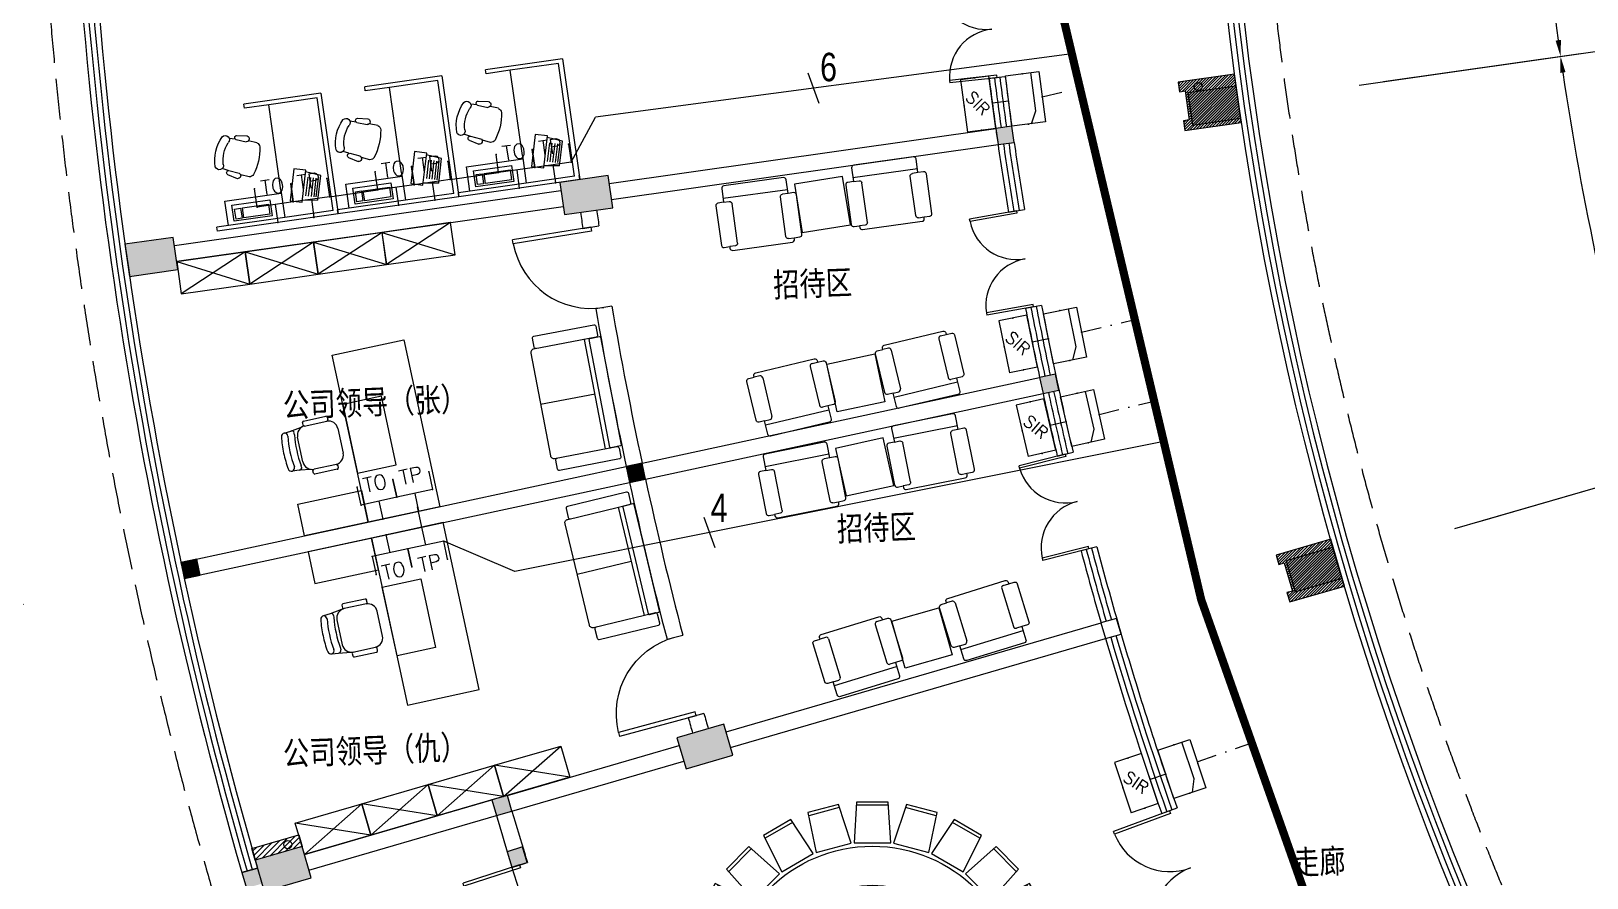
# Model space of a CAD drawing. Extents: x 13680 to 1640314, y -473492 to 65390.
# Drawn here: x 1466185 to 1485313, y -402797 to -392385 of the extents above; entities that cross this region are included whole.
import ezdxf
from ezdxf.enums import TextEntityAlignment as Align

# ---------------------------------------------------------------- set-up
doc = ezdxf.new("R2010")
doc.units = 0
doc.header["$LTSCALE"] = 1000
doc.header["$MEASUREMENT"] = 0
doc.linetypes.add('DASH', pattern=[0.35, 0.25, -0.1])
doc.linetypes.add('DASHDOT', pattern=[1, 0.5, -0.25, 0, -0.25])
for name, color, linetype in [('0-桥架', 120, 'Continuous'), ('AXIS', 1, 'Continuous'), ('COLUMN', 255, 'Continuous'), ('DIM-照明', 3, 'Continuous'), ('EQUIP-通讯', 6, 'Continuous'), ('fur', 253, 'Continuous'), ('HATCH', 8, 'Continuous'), ('LINE', 123, 'Continuous'), ('PUB_HATCH', 8, 'Continuous'), ('PUB_TEXT', 7, 'Continuous'), ('STAIR', 2, 'Continuous'), ('TEL_TEXT', 7, 'Continuous'), ('VPIPE-雨水', 4, 'DASH'), ('WALL', 255, 'Continuous'), ('WINDOW', 2, 'Continuous'), ('WIRE-照明', 120, 'Continuous'), ('装修家具', 8, 'Continuous')]:
    doc.layers.add(name, color=color, linetype=linetype)
doc.styles.add('_HZTXT', font='txt.shx', dxfattribs={"width": 0.8, "bigfont": 'HZTXT.shx'})
doc.styles.add('_TCH_DIM_T3', font='SIMPLEX', dxfattribs={"width": 0.705882, "bigfont": 'GBCBIG'})
doc.styles.add('_TEL_DIM', font='SIMPLEX', dxfattribs={"width": 0.8, "height": 3.5, "bigfont": 'HZTXT'})
doc.styles.get("Standard").update_dxf_attribs({"font": 'haiwenrs.shx', "bigfont": 'hztxt.shx'})
doc.styles.add('宋体', font='', dxfattribs={"width": 0.8})
doc.styles.get('宋体').set_extended_font_data('SimSun')
doc.dimstyles.new('_TCH_ARROW&&100', dxfattribs={"dimtxt": 297.5, "dimasz": 200, "dimexe": 250, "dimexo": 300, "dimgap": 126.25, "dimtad": 1, "dimdec": 0, "dimzin": 0, "dimdsep": 46, "dimtxsty": '_TCH_DIM_T3', "dimcen": 0.09, "dimclrt": 7, "dimazin": 2, "dimtfac": 1, "dimtdec": 0, "dimtix": 1, "dimtmove": 2, "dimatfit": 3, "dimfxl": 1, "dimtolj": 1, "dimtzin": 0, "dimarcsym": 0})

# ---------------------------------------------------------------- blocks, each defined once
blk = doc.blocks.new('*D366')
at = {"layer": 'AXIS', "color": 0, "lineweight": -2, "transparency": 16777216}
for p, q in [((1515071, -403645), (1518321, -403645)), ((1548139, -442363), (1548647, -439153))]:
    blk.add_line(p, q, dxfattribs=at)
blk.add_arc((1554271, -403645), 36200, 180.3166, 260.6833, dxfattribs=at)
at = {"layer": 'AXIS', "color": 0, "transparency": 16777216}
for points in [[(1518039, -403845), (1518105, -403845), (1518071, -403645)], [(1548416, -439335), (1548406, -439401), (1548608, -439400)]]:
    blk.add_solid(points, dxfattribs=at)
at = {"layer": 'Defpoints', "color": 0, "transparency": 16777216}
for p in [(1514771, -403645), (1554271, -403645), (1522017, -420080), (1548092, -442659)]:
    blk.add_point(p, dxfattribs=at)
at = {"layer": 'AXIS', "color": 7, "transparency": 16777216, "insert": (1526954, -426977), "char_height": 297.5, "attachment_point": 5, "rotation": 310.5, "style": '_TCH_DIM_T3'}
blk.add_mtext('\\A1;81°', dxfattribs=at)
blk = doc.blocks.new('yg')
at = {"layer": 'VPIPE-雨水', "linetype": 'Continuous'}
for centre in [(400327, 293634), (389134, 284313)]:
    blk.add_circle(centre, 50, dxfattribs=at)
blk = doc.blocks.new('*D375')
at = {"layer": 'AXIS', "color": 0, "lineweight": -2, "transparency": 16777216}
for p, q in [((1579731, -411648), (1577306, -411994)), ((1580437, -415600), (1578042, -416116))]:
    blk.add_line(p, q, dxfattribs=at)
blk.add_arc((1635964, -403645), 59000, 188.29413, 191.95608, dxfattribs=at)
at = {"layer": 'AXIS', "color": 0, "transparency": 16777216}
for points in [[(1577549, -412161), (1577615, -412152), (1577553, -411958)], [(1578277, -415861), (1578212, -415875), (1578286, -416063)]]:
    blk.add_solid(points, dxfattribs=at)
at = {"layer": 'Defpoints', "color": 0, "transparency": 16777216}
for p in [(1635964, -403645), (1580028, -411606), (1577765, -413332), (1580730, -415537)]:
    blk.add_point(p, dxfattribs=at)
at = {"layer": 'AXIS', "color": 7, "transparency": 16777216, "insert": (1578154, -413969), "char_height": 297.5, "attachment_point": 5, "rotation": 280.1251, "style": '_TCH_DIM_T3'}
blk.add_mtext('\\A1;4.05°', dxfattribs=at)
blk = doc.blocks.new('*D376')
at = {"layer": 'AXIS', "color": 0, "lineweight": -2, "transparency": 16777216}
for p, q in [((1580437, -415600), (1578042, -416116)), ((1581420, -419492), (1579067, -420176))]:
    blk.add_line(p, q, dxfattribs=at)
blk.add_arc((1635964, -403645), 59000, 192.34452, 196.00578, dxfattribs=at)
at = {"layer": 'AXIS', "color": 0, "transparency": 16777216}
for points in [[(1578296, -416266), (1578361, -416252), (1578286, -416063)], [(1579284, -419904), (1579220, -419923), (1579307, -420106)]]:
    blk.add_solid(points, dxfattribs=at)
at = {"layer": 'Defpoints', "color": 0, "transparency": 16777216}
for p in [(1635964, -403645), (1580730, -415537), (1578595, -417419), (1581708, -419408)]:
    blk.add_point(p, dxfattribs=at)
at = {"layer": 'AXIS', "color": 7, "transparency": 16777216, "insert": (1579028, -418026), "char_height": 297.5, "attachment_point": 5, "rotation": 284.1752, "style": '_TCH_DIM_T3'}
blk.add_mtext('\\A1;4.05°', dxfattribs=at)
blk = doc.blocks.new('*D388')
at = {"layer": 'AXIS', "color": 0, "lineweight": -2, "transparency": 16777216}
for p, q in [((1579164, -403645), (1575914, -403645)), ((1627079, -459746), (1626570, -462956))]:
    blk.add_line(p, q, dxfattribs=at)
blk.add_arc((1635964, -403645), 59800, 180.19165, 260.80826, dxfattribs=at)
at = {"layer": 'AXIS', "color": 0, "transparency": 16777216}
for points in [[(1576131, -403845), (1576198, -403845), (1576164, -403645)], [(1626417, -462645), (1626407, -462710), (1626610, -462709)]]:
    blk.add_solid(points, dxfattribs=at)
at = {"layer": 'Defpoints', "color": 0, "transparency": 16777216}
for p in [(1579464, -403645), (1635964, -403645), (1582682, -430794), (1627126, -459450)]:
    blk.add_point(p, dxfattribs=at)
at = {"layer": 'AXIS', "color": 7, "transparency": 16777216, "insert": (1590701, -442304), "char_height": 297.5, "attachment_point": 5, "rotation": 310.5, "style": '_TCH_DIM_T3'}
blk.add_mtext('\\A1;81°', dxfattribs=at)
blk = doc.blocks.new('*D389')
at = {"layer": 'AXIS', "color": 0, "lineweight": -2, "transparency": 16777216}
for p, q in [((1596764, -403645), (1599214, -403645)), ((1597155, -409169), (1599581, -408823))]:
    blk.add_line(p, q, dxfattribs=at)
blk.add_arc((1635964, -403645), 37000, 180.3097, 187.7902, dxfattribs=at)
at = {"layer": 'AXIS', "color": 0, "transparency": 16777216}
for points in [[(1598932, -403845), (1598998, -403845), (1598964, -403645)], [(1599339, -408656), (1599273, -408665), (1599334, -408859)]]:
    blk.add_solid(points, dxfattribs=at)
at = {"layer": 'Defpoints', "color": 0, "transparency": 16777216}
for p in [(1596464, -403645), (1635964, -403645), (1599005, -405388), (1596858, -409211)]:
    blk.add_point(p, dxfattribs=at)
at = {"layer": 'AXIS', "color": 7, "transparency": 16777216, "insert": (1599331, -406239), "char_height": 297.5, "attachment_point": 5, "rotation": 274.05, "style": '_TCH_DIM_T3'}
blk.add_mtext('\\A1;8.1°', dxfattribs=at)
blk = doc.blocks.new('*D390')
at = {"layer": 'AXIS', "color": 0, "lineweight": -2, "transparency": 16777216}
for p, q in [((1597155, -409169), (1599581, -408823)), ((1598321, -414582), (1600674, -413898))]:
    blk.add_line(p, q, dxfattribs=at)
blk.add_arc((1635964, -403645), 37000, 188.4096, 195.8903, dxfattribs=at)
at = {"layer": 'AXIS', "color": 0, "transparency": 16777216}
for points in [[(1599329, -409061), (1599395, -409052), (1599334, -408859)], [(1600410, -413767), (1600346, -413785), (1600434, -413968)]]:
    blk.add_solid(points, dxfattribs=at)
at = {"layer": 'Defpoints', "color": 0, "transparency": 16777216}
for p in [(1635964, -403645), (1596858, -409211), (1599620, -410578), (1598033, -414665)]:
    blk.add_point(p, dxfattribs=at)
at = {"layer": 'AXIS', "color": 7, "transparency": 16777216, "insert": (1600062, -411375), "char_height": 297.5, "attachment_point": 5, "rotation": 282.15, "style": '_TCH_DIM_T3'}
blk.add_mtext('\\A1;8.1°', dxfattribs=at)
blk = doc.blocks.new('*D391')
at = {"layer": 'AXIS', "color": 0, "lineweight": -2, "transparency": 16777216}
for p, q in [((1598321, -414582), (1600674, -413898)), ((1600237, -419777), (1602470, -418768))]:
    blk.add_line(p, q, dxfattribs=at)
blk.add_arc((1635964, -403645), 37000, 196.5097, 203.9903, dxfattribs=at)
at = {"layer": 'AXIS', "color": 0, "transparency": 16777216}
for points in [[(1600458, -414169), (1600522, -414151), (1600434, -413968)], [(1602191, -418675), (1602130, -418702), (1602243, -418871)]]:
    blk.add_solid(points, dxfattribs=at)
at = {"layer": 'Defpoints', "color": 0, "transparency": 16777216}
for p in [(1635964, -403645), (1598033, -414665), (1600959, -415630), (1599964, -419900)]:
    blk.add_point(p, dxfattribs=at)
at = {"layer": 'AXIS', "color": 7, "transparency": 16777216, "insert": (1601509, -416356), "char_height": 297.5, "attachment_point": 5, "rotation": 290.25, "style": '_TCH_DIM_T3'}
blk.add_mtext('\\A1;8.1°', dxfattribs=at)
blk = doc.blocks.new('A$C58E3357E')
at = {"layer": 'WALL'}
h = blk.add_hatch(dxfattribs=at)
h.set_pattern_fill('ANSI31', color=8, scale=15)
h.set_pattern_definition([(45, (0, 0), (-16.83798, 16.83798), [])])
h.paths.add_polyline_path([(-33851, 35032), (-33935, 35626), (-34628, 35527), (-34611, 35409), (-34542, 35419), (-34491, 35062), (-34560, 35052), (-34544, 34933)])
h.paths.add_polyline_path([(-22302, 12080), (-22723, 12508), (-23222, 12016), (-23138, 11931), (-23088, 11980), (-22836, 11724), (-22886, 11674), (-22801, 11589)])
h.paths.add_polyline_path([(-26096, 16456), (-26452, 16939), (-27015, 16523), (-26944, 16426), (-26888, 16468), (-26674, 16179), (-26730, 16137), (-26659, 16040)])
h.paths.add_polyline_path([(-16012, 6927), (-15511, 6598), (-15895, 6013), (-15995, 6079), (-15957, 6137), (-16258, 6335), (-16296, 6276), (-16396, 6342)])
h.paths.add_polyline_path([(-5588, 1946), (-5014, 1770), (-5220, 1101), (-5335, 1136), (-5314, 1203), (-5658, 1309), (-5679, 1242), (-5793, 1277)])
h.paths.add_polyline_path([(-20633, 10502), (-20183, 10105), (-20646, 9580), (-20736, 9659), (-20690, 9712), (-20960, 9950), (-21006, 9897), (-21096, 9976)])
h.paths.add_polyline_path([(-11022, 4089), (-10479, 3834), (-10777, 3200), (-10885, 3252), (-10856, 3315), (-11181, 3468), (-11211, 3405), (-11320, 3456)])
h.paths.add_polyline_path([(-30560, 23957), (-30807, 24504), (-31445, 24216), (-31395, 24107), (-31331, 24136), (-31183, 23807), (-31247, 23779), (-31198, 23669)])
h.paths.add_polyline_path([(-27751, 18834), (-28073, 19341), (-28664, 18966), (-28600, 18865), (-28541, 18902), (-28348, 18598), (-28407, 18561), (-28342, 18459)])
h.paths.add_polyline_path([(-32583, 29330), (-32751, 29906), (-33423, 29711), (-33389, 29595), (-33322, 29615), (-33222, 29269), (-33289, 29250), (-33255, 29135)])
at = {"layer": 'WALL', "color": 2}
for points in [[(-33851, 35032), (-33935, 35626), (-34628, 35527), (-34611, 35409), (-34542, 35419), (-34491, 35062), (-34560, 35052), (-34544, 34933), (-33851, 35032)], [(-32583, 29330), (-32751, 29906), (-33423, 29711), (-33389, 29595), (-33322, 29615), (-33222, 29269), (-33289, 29250), (-33255, 29135), (-32583, 29330)]]:
    blk.add_lwpolyline(points, dxfattribs=at)
blk = doc.blocks.new('A$C44F7551D')
at = {"layer": '装修家具', "color": 8}
for p, q in [((0, 400), (850, 0)), ((850, 400), (0, 0))]:
    blk.add_line(p, q, dxfattribs=at)
blk.add_lwpolyline([(0, 400), (0, 0), (850, 0), (850, 400)], close=True, dxfattribs=at)
blk = doc.blocks.new('A$C3ECB1412')
at = {"layer": '装修家具', "color": 8}
for p, q in [((0, 1500), (0, 0)), ((0, 1500), (0, 0)), ((1500, 1500), (0, 1500)), ((0, 1500), (50, 1500)), ((50, 1444), (50, 844)), ((50, 1444), (1450, 1444)), ((201, 1278), (496, 1355)), ((496, 1355), (567, 1176)), ((1450, 1444), (1450, 844)), ((1500, 1500), (1500, 544)), ((201, 1278), (227, 1087)), ((205, 1083), (588, 1184)), ((244, 1263), (466, 1322)), ((250, 1237), (473, 1295)), ((259, 1205), (482, 1263)), ((268, 1171), (491, 1229)), ((276, 1140), (499, 1199)), ((588, 1184), (626, 1037)), ((243, 937), (205, 1083)), ((626, 1037), (243, 937)), ((50, 844), (50, 0)), ((50, 844), (50, 0)), ((390, 844), (50, 844)), ((350, 144), (350, 844)), ((390, 844), (1450, 844)), ((1450, 844), (1450, 544)), ((90, 695), (90, 223)), ((289, 695), (90, 695)), ((115, 670), (115, 347)), ((239, 670), (115, 670)), ((239, 347), (239, 670)), ((289, 223), (289, 695)), ((1008, 635), (1043, 536)), ((605, 480), (646, 383)), ((1081, 386), (1038, 507)), ((1132, 400), (1108, 527)), ((1450, 544), (1500, 544)), ((90, 223), (289, 223)), ((115, 347), (239, 347)), ((239, 323), (115, 323)), ((115, 323), (115, 248)), ((115, 248), (239, 248)), ((239, 248), (239, 323)), ((671, 223), (604, 333)), ((719, 246), (669, 365)), ((719, 236), (753, 168)), ((1088, 377), (1108, 304)), ((0, 0), (50, 0)), ((50, 144), (350, 144))]:
    blk.add_line(p, q, dxfattribs=at)
for centre, radius, start, end in [((1036, -39), 708, 96.8246, 125.3087), ((950, 594), 70.3, 35.575, 88.634), ((675, 488), 70.3, 133.4994, 186.5584), ((1074, 512), 36.8, 24.5799, 187.0599), ((1104, 401), 27.9, 213.3494, 358.8432), ((639, 344), 36.8, 35.0735, 197.5535), ((691, 242), 27.9, 223.2902, 8.784), ((800, 575), 489, 268.3277, 313.8056), ((797, 582), 394, 270.7801, 311.3533), ((1098, 254), 51.9, 322.3317, 140.7492), ((795, 137), 51.9, 81.3842, 259.8017)]:
    blk.add_arc(centre, radius, start, end, dxfattribs=at)
blk = doc.blocks.new('A$C3673796A')
at = {"layer": '装修家具', "color": 4, "linetype": 'Continuous'}
for p, q in [((1925, 4657, -375), (1548, 4556, -375)), ((2083, 4181, -375), (1925, 4657, -375)), ((2148, 4686, -375), (2118, 4186, -375)), ((2538, 4686, -375), (2148, 4686, -375)), ((2568, 4186, -375), (2538, 4686, -375)), ((2761, 4657, -375), (2603, 4181, -375)), ((3138, 4556, -375), (2761, 4657, -375)), ((1340, 4470, -375), (1003, 4275, -375)), ((1616, 4052, -375), (1340, 4470, -375)), ((1548, 4556, -375), (1649, 4065, -375)), ((3037, 4065, -375), (3138, 4556, -375)), ((3346, 4470, -375), (3070, 4052, -375)), ((3683, 4275, -375), (3346, 4470, -375)), ((1003, 4275, -375), (1227, 3827, -375)), ((3459, 3827, -375), (3683, 4275, -375)), ((824, 4138, -375), (548, 3862, -375)), ((1199, 3805, -375), (824, 4138, -375)), ((1227, 3827, -375), (1616, 4052, -375)), ((1649, 4065, -375), (2083, 4181, -375)), ((2118, 4186, -375), (2568, 4186, -375)), ((2603, 4181, -375), (3037, 4065, -375)), ((3070, 4052, -375), (3459, 3827, -375)), ((3862, 4138, -375), (3487, 3805, -375)), ((4138, 3862, -375), (3862, 4138, -375)), ((548, 3862, -375), (881, 3487, -375)), ((3805, 3487, -375), (4138, 3862, -375)), ((411, 3683, -375), (216, 3346, -375)), ((859, 3459, -375), (411, 3683, -375)), ((881, 3487, -375), (1199, 3805, -375)), ((3487, 3805, -375), (3805, 3487, -375)), ((4275, 3683, -375), (3827, 3459, -375)), ((4470, 3346, -375), (4275, 3683, -375)), ((634, 3070, -375), (859, 3459, -375)), ((3827, 3459, -375), (4052, 3070, -375)), ((216, 3346, -375), (634, 3070, -375)), ((4052, 3070, -375), (4470, 3346, -375)), ((130, 3138, -375), (29, 2761, -375)), ((621, 3037, -375), (130, 3138, -375)), ((4556, 3138, -375), (4065, 3037, -375)), ((4657, 2761, -375), (4556, 3138, -375)), ((505, 2603, -375), (621, 3037, -375)), ((4065, 3037, -375), (4181, 2603, -375)), ((29, 2761, -375), (505, 2603, -375)), ((4181, 2603, -375), (4657, 2761, -375)), ((500, 2568, -375), (0, 2538, -375)), ((0, 2538, -375), (0, 2148, -375)), ((500, 2118, -375), (500, 2568, -375)), ((4686, 2538, -375), (4186, 2568, -375)), ((4186, 2568, -375), (4186, 2118, -375)), ((4686, 2148, -375), (4686, 2538, -375)), ((0, 2148, -375), (500, 2118, -375)), ((4186, 2118, -375), (4686, 2148, -375)), ((505, 2083, -375), (29, 1925, -375)), ((29, 1925, -375), (130, 1548, -375)), ((621, 1649, -375), (505, 2083, -375)), ((4181, 2083, -375), (4065, 1649, -375)), ((4657, 1925, -375), (4181, 2083, -375)), ((4556, 1548, -375), (4657, 1925, -375)), ((130, 1548, -375), (621, 1649, -375)), ((4065, 1649, -375), (4556, 1548, -375))]:
    blk.add_line(p, q, dxfattribs=at)
at = {"layer": '装修家具'}
for p, q in [((1935, 4618, -375), (1559, 4517, -375)), ((2538, 4646, -375), (2148, 4646, -375)), ((3127, 4517, -375), (2751, 4618, -375)), ((1360, 4435, -375), (1023, 4240, -375)), ((3663, 4240, -375), (3326, 4435, -375)), ((852, 4109, -375), (577, 3834, -375)), ((4109, 3834, -375), (3834, 4109, -375)), ((446, 3663, -375), (251, 3326, -375)), ((4435, 3326, -375), (4240, 3663, -375)), ((169, 3127, -375), (68, 2751, -375)), ((4618, 2751, -375), (4517, 3127, -375)), ((40, 2538, -375), (40, 2148, -375)), ((4646, 2148, -375), (4646, 2538, -375)), ((68, 1935, -375), (169, 1559, -375)), ((4517, 1559, -375), (4618, 1935, -375)), ((251, 1360, -375), (446, 1023, -375)), ((4240, 1023, -375), (4435, 1360, -375)), ((577, 852, -375), (852, 577, -375)), ((3834, 577, -375), (4109, 852, -375)), ((1023, 446, -375), (1360, 251, -375)), ((3326, 251, -375), (3663, 446, -375)), ((1559, 169, -375), (1935, 68, -375)), ((2148, 40, -375), (2538, 40, -375)), ((2751, 68, -375), (3127, 169, -375))]:
    blk.add_line(p, q, dxfattribs=at)
at = {"layer": '装修家具', "color": 4, "linetype": 'Continuous', "elevation": -375}
for points in [[(859, 1227), (634, 1616), (216, 1340), (411, 1003)], [(4052, 1616), (3827, 1227), (4275, 1003), (4470, 1340)], [(1199, 881), (881, 1199), (548, 824), (824, 548)], [(3805, 1199), (3487, 881), (3862, 548), (4138, 824)], [(1616, 634), (1227, 859), (1003, 411), (1340, 216)], [(3459, 859), (3070, 634), (3346, 216), (3683, 411)], [(2083, 505), (1649, 621), (1548, 130), (1925, 29)], [(3037, 621), (2603, 505), (2761, 29), (3138, 130)], [(2568, 500), (2118, 500), (2148, 0), (2538, 0)]]:
    blk.add_lwpolyline(points, close=True, dxfattribs=at)
at = {"layer": '装修家具', "color": 4, "linetype": 'Continuous'}
for radius in [1800, 1320]:
    blk.add_circle((2343, 2343, -375), radius, dxfattribs=at)
blk = doc.blocks.new('$DorLib2D$00000002')
for p, q in [((-0.5, 0), (-0.5, 0.4875)), ((-0.475, 0.4875), (-0.5, 0.4875)), ((-0.475, 0), (-0.475, 0.4875)), ((0.475, 0), (0.475, 0.4875)), ((0.475, 0.4875), (0.5, 0.4875)), ((0.5, 0), (0.5, 0.4875)), ((-0.5, 0), (-0.475, 0)), ((0.5, 0), (0.475, 0))]:
    blk.add_line(p, q)
at = {"lineweight": 13}
for centre, start, end in [((-0.4875, 0), 0, 88.53072), ((0.4875, 0), 91.46928, 180)]:
    blk.add_arc(centre, 0.4875, start, end, dxfattribs=at)
blk = doc.blocks.new('$DorLib2D$00000001')
for p, q in [((0.45, 0.975), (0.5, 0.975)), ((0.45, 0), (0.45, 0.975)), ((0.5, 0), (0.5, 0.975)), ((0.5, 0), (0.45, 0))]:
    blk.add_line(p, q)
at = {"lineweight": 13}
blk.add_arc((0.475, 0), 0.975, 91.4693, 180, dxfattribs=at)
blk = doc.blocks.new('_FZHK')
blk.add_lwpolyline([(-0.5, -0.5), (0.5, -0.5), (0.5, 0.5), (-0.5, 0.5)], close=True)
blk = doc.blocks.new('$plan$00002374')
at = {"layer": 'fur'}
for p, q in [((400, -150), (-400, -150)), ((-400, -200), (-330, -200)), ((-300, -720), (-300, -230)), ((300, -720), (300, -230)), ((400, -200), (330, -200)), ((-330, -750), (-400, -750)), ((330, -750), (400, -750))]:
    blk.add_line(p, q, dxfattribs=at)
blk.add_lwpolyline([(400, -750), (400, -770, -0.414214), (370, -800), (-370, -800, -0.414214), (-400, -770), (-400, -750), (-470, -750, -0.414214), (-500, -720), (-500, -230, -0.414214), (-470, -200), (-400, -200), (-400, -30, -0.414214), (-370, 0), (370, 0, -0.414214), (400, -30), (400, -200), (470, -200, -0.414214), (500, -230), (500, -720, -0.414214), (470, -750)], format="xyb", close=True, dxfattribs=at)
for centre, start, end in [((-330, -230), 0, 90), ((330, -230), 90, 180), ((-330, -720), 270, 0), ((330, -720), 180, 270)]:
    blk.add_arc(centre, 30, start, end, dxfattribs=at)
blk = doc.blocks.new('$equip$00001847')
for p, q in [((-0.5, 0.499), (-0.5, 0.999)), ((0.5, 0.999), (0.5, 0.499)), ((0.5, 0.499), (-0.5, 0.499)), ((0, 0.5), (0, 0))]:
    blk.add_line(p, q)
for p in [(-0.5, 0.999), (0.5, 0.999), (-0.5, 0.499), (0.5, 0.499), (0, 0)]:
    blk.add_point(p)
at = {"color": 7, "style": '_TEL_DIM'}
blk.add_attdef('$TEXT$', text='', height=0.4, dxfattribs=at).set_placement((0, 0.999), align=Align.MIDDLE_CENTER)
at = {"color": 7, "style": '_TEL_DIM', "flags": 1}
blk.add_attdef('A', text='', height=0.00002, dxfattribs=at).set_placement((0, 0), align=Align.MIDDLE_CENTER)
blk = doc.blocks.new('$equip$00001867')
for p, q in [((-0.5, 0.499), (-0.5, 0.999)), ((0.5, 0.999), (0.5, 0.499)), ((0.5, 0.499), (-0.5, 0.499)), ((0, 0.5), (0, 0))]:
    blk.add_line(p, q)
for p in [(-0.5, 0.999), (0.5, 0.999), (-0.5, 0.499), (0.5, 0.499), (0, 0)]:
    blk.add_point(p)
at = {"color": 7, "style": '_TEL_DIM'}
blk.add_attdef('$TEXT$', text='', height=0.4, dxfattribs=at).set_placement((0, 0.999), align=Align.MIDDLE_CENTER)
at = {"color": 7, "style": '_TEL_DIM', "flags": 1}
blk.add_attdef('A', text='', height=0.00002, dxfattribs=at).set_placement((0, 0), align=Align.MIDDLE_CENTER)
blk = doc.blocks.new('$equip$00001876')
at = {"color": 0, "linetype": 'Continuous'}
blk.add_lwpolyline([(-0.625, 0.415), (0.625, 0.415), (0.625, -0.415), (-0.625, -0.415)], close=True, dxfattribs=at)
blk.add_lwpolyline([(0.625, 0.075), (0.325, 0.215), (-0.625, 0.215)], dxfattribs=at)
for p in [(0, 0.415), (-0.625, 0), (0.625, 0), (0, -0.415)]:
    blk.add_point(p)
at = {"layer": 'TEL_TEXT', "style": '_TEL_DIM', "flags": 1}
blk.add_attdef('A', text='', height=0.00002, dxfattribs=at).set_placement((0, 0), align=Align.MIDDLE_CENTER)
blk = doc.blocks.new('$equip$00001889')
for p, q in [((-0.65, 0.35), (-0.65, -0.35)), ((0.65, 0.35), (-0.65, 0.35)), ((0.65, 0.35), (0.65, -0.35)), ((-0.65, -0.35), (0.65, -0.35))]:
    blk.add_line(p, q)
for p in [(-0.65, 0), (0, 0.35), (0.65, 0), (0, -0.35)]:
    blk.add_point(p)
at = {"color": 7, "style": '_TEL_DIM'}
blk.add_attdef('$TEXT$', text='', height=0.3, dxfattribs=at).set_placement((-0.02, -0.003), align=Align.MIDDLE_CENTER)
at = {"color": 7, "style": '_TEL_DIM', "flags": 1}
blk.add_attdef('A', text='', height=0.00002, dxfattribs=at).set_placement((0, 0), align=Align.MIDDLE_CENTER)
blk = doc.blocks.new('$TelecSys$00000095')
blk.add_line((0.4, 0.4), (-0.4, -0.4))
at = {"width": 0.8}
blk.add_attdef('N', text='', height=1, dxfattribs=at).set_placement((-0.017, 1.056), align=Align.MIDDLE)
blk = doc.blocks.new('4FX')
at = {"layer": 'LINE', "linetype": 'DASH', "ltscale": 2}
blk.add_arc((1554271.3, -403645.3), 40400, 178.86539, 262.13356, dxfattribs=at)
at = {"layer": 'WINDOW'}
for radius, start, end in [(40933, 179.62629, 261.37265), (40867, 179.53315, 261.46579), (40800, 179.43829, 261.56064), (41000, 179.72053, 261.27841)]:
    blk.add_arc((1554271.3, -403645.3), radius, start, end, dxfattribs=at)
at = {"layer": 'WALL', "color": 2, "style": '_HZTXT', "width": 0.8, "flags": 8}
blk.add_attdef('北', text='', height=500, rotation=8, dxfattribs=at).set_placement((1496404.1, -399276.5), align=Align.MIDDLE)
at = {"layer": 'AXIS'}
dim = blk.add_angular_dim_3p(base=(1522016.9, -420079.8), center=(1554271.3, -403645.3), p1=(1514771.3, -403645.3), p2=(1548092.1, -442659), dimstyle='_TCH_ARROW&&100', dxfattribs=at)
dim.commit()
dim.dimension.update_dxf_attribs({"geometry": '*D366', "text_midpoint": (1526953.7, -426976.7)})
blk = doc.blocks.new('5FX')
at = {"layer": 'PUB_HATCH', "linetype": 'ByBlock'}
h = blk.add_hatch(color=256, dxfattribs=at)
h.paths.add_polyline_path([(1592587.4, -409717.8), (1592389.4, -409746), (1592417.6, -409944), (1592615.6, -409915.8)])
h.paths.add_polyline_path([(1593124, -412766.3), (1592928.5, -412808.4), (1592970.6, -413003.9), (1593166.1, -412961.8)])
h.paths.add_polyline_path([(1595345.3, -409224.3), (1594751.3, -409308.8), (1594807.6, -409704.8), (1595401.6, -409620.3)])
for points in [[(1587623.1, -410323.3), (1587029.1, -410407.8), (1587085.4, -410803.8), (1587679.4, -410719.3)], [(1582277, -411084.2), (1581683.3, -411168.6, 0.0018248), (1581739.7, -411564.7), (1582333.3, -411480.2)], [(1588041, -413860.7), (1587845.5, -413902.8), (1587887.6, -414098.3), (1588083.1, -414056.2)], [(1596536.6, -414891.9), (1595960.4, -415059.3), (1596072, -415443.4), (1596648.2, -415276)], [(1582566.5, -415039.8), (1582371.1, -415081.9, 0.0009124), (1582413.2, -415277.4), (1582608.6, -415235.4)], [(1589157.9, -417452.1), (1589046.3, -417068), (1588470.1, -417235.4), (1588581.7, -417619.5)], [(1583860.7, -418574.6), (1583284.9, -418741.9, 0.0004562), (1583312.5, -418838), (1583120.4, -418893.8), (1583148.3, -418990, 0.0004539), (1583176.3, -419085.8), (1583368.2, -419030.1), (1583396.1, -419126.1), (1583972.3, -418958.7)]]:
    blk.add_hatch(color=256, dxfattribs=at).paths.add_polyline_path(points)
h = blk.add_hatch(color=256, dxfattribs=at)
h.paths.add_polyline_path([(1586385.4, -417945.2), (1586193.3, -418001), (1586249.1, -418193.1), (1586441.2, -418137.3)])
h.paths.add_polyline_path([(1586571.8, -418579.6), (1586380.5, -418637.8), (1586438.7, -418829.2), (1586630.1, -418770.9)])
at = {"layer": 'WALL'}
h = blk.add_hatch(dxfattribs=at)
h.set_pattern_fill('ANSI31', color=8, scale=30)
h.set_pattern_definition([(45, (1462567.005, -462691.52), (-33.67596, 33.67596), [])])
h.paths.add_polyline_path([(1583818.9, -418430.8), (1583860.7, -418574.8), (1583284.9, -418742.1), (1583243, -418598.1)])
at = {"layer": 'AXIS'}
for p, q in [((1596858.5, -409210.9), (1600818.6, -408647.3)), ((1598032.8, -414665.5), (1601874, -413549.5))]:
    blk.add_line(p, q, dxfattribs=at)
at = {"layer": 'LINE', "linetype": 'DASH', "ltscale": 2}
for radius, start, end in [(55400, 179.17262, 261.82632), (40400, 178.86539, 262.13356)]:
    blk.add_arc((1635964.4, -403645.3), radius, start, end, dxfattribs=at)
at = {"layer": 'STAIR'}
blk.add_line((1583312.5, -418838), (1583120.4, -418893.8), dxfattribs=at)
at = {"layer": 'WALL'}
for p, q in [((1587637.2, -410422.3), (1592389.4, -409746)), ((1587665.4, -410620.3), (1592417.6, -409944)), ((1582291.1, -411183.2), (1587043.2, -410506.8)), ((1582319.2, -411381.2), (1587071.3, -410704.8)), ((1587313.3, -410974.1), (1587510.8, -410942.3)), ((1587669.8, -411929.6), (1587472.3, -411961.4)), ((1588041.1, -413860.7), (1592928.5, -412808.4)), ((1588083.2, -414056.2), (1592970.6, -413003.9)), ((1582370.9, -415081.4), (1587845.5, -413902.8)), ((1582608.5, -415234.8), (1587887.6, -414098.3)), ((1582370.9, -415081.4), (1582371, -415081.9)), ((1589074.2, -417164.1), (1593683.6, -415824.9)), ((1588347.6, -416025.8), (1588540.6, -415973.5)), ((1589130, -417356.1), (1593739.4, -416017)), ((1588802.1, -416938.8), (1588609.1, -416991.1)), ((1586385.4, -417945.2), (1588498, -417331.4)), ((1586441.3, -418137.3), (1588553.8, -417523.5)), ((1583888.6, -418670.6), (1586193.3, -418001)), ((1583944.4, -418862.7), (1586249.1, -418193.1)), ((1583120.4, -418893.8), (1583312.4, -418838)), ((1583120.4, -418893.8), (1583176.2, -419085.9)), ((1586440.5, -418831.7), (1586609, -418777.3)), ((1586630, -418770.6), (1586630.9, -418770.3))]:
    blk.add_line(p, q, dxfattribs=at)
at = {"layer": 'WALL', "color": 2}
blk.add_lwpolyline([(1583818.9, -418430.8), (1583860.7, -418574.8), (1583284.9, -418742.1), (1583243, -418598.1)], close=True, dxfattribs=at)
at = {"layer": 'WALL'}
for radius, start, end in [(49200, 188.33338, 188.56662), (49000, 188.33386, 188.56424), (49200, 189.73119, 192.03355), (49000, 189.73356, 192.03307), (49200, 192.26646, 194.57438), (49000, 192.26693, 194.57201), (49200, 195.73895, 195.96662), (49000, 195.74133, 195.96614), (51600, 196.31104, 196.93418), (51800, 196.31061, 196.82355), (51600, 196.93418, 197.04481), (51800, 197.04477, 197.04803)]:
    blk.add_arc((1635964.4, -403645.3), radius, start, end, dxfattribs=at)
at = {"layer": 'WINDOW'}
for p, q in [((1592506.6, -409109.5), (1592307.8, -409131.7)), ((1592545.9, -410775.2), (1592742.9, -410740.1)), ((1592953.4, -411921.5), (1592756.5, -411956.6)), ((1593146.3, -413774.7), (1593340.3, -413726)), ((1593632.4, -414889.9), (1593438.4, -414938.6)), ((1594430.4, -418168.6), (1594618.1, -418099.4))]:
    blk.add_line(p, q, dxfattribs=at)
for radius, start, end in [(55000, 179.58332, 196.09583), (54933, 179.6527, 196.0957), (54867, 179.7212, 196.09557), (40933, 179.62629, 261.37265), (40867, 179.53315, 261.46579), (40800, 179.43829, 261.56064), (54800, 179.79091, 196.09545), (41000, 179.72053, 261.27841), (44000, 187.16295, 187.96978), (43933.3, 187.16413, 187.96958), (43866.7, 187.16532, 187.96939), (43800, 187.16652, 187.96919), (44000, 187.96978, 188.1), (44000, 188.1, 188.23022), (43866.7, 188.23061, 189.32311), (43800, 188.23081, 189.32192), (44000, 188.23022, 189.32549), (43933.3, 188.23042, 189.3243), (44000, 190.88815, 192.01979), (43933.3, 190.88933, 192.01959), (43866.7, 190.89052, 192.01939), (43800, 190.89171, 192.15), (43866.7, 192.28062, 193.30726), (43800, 192.15, 193.30607), (44000, 192.28022, 193.30964), (43933.3, 192.28042, 193.30845), (43800, 194.87586, 196.2), (44000, 194.8723, 196.06978), (43933.3, 194.87348, 196.06958), (43866.7, 194.87467, 196.06939), (44000, 196.33022, 199.27334), (43933.3, 196.33042, 199.27186), (43866.7, 196.33061, 199.27037), (43800, 196.2, 199.26888), (51800, 197.04803, 198.70723)]:
    blk.add_arc((1635964.4, -403645.3), radius, start, end, dxfattribs=at)
at = {"layer": '装修家具', "color": 8}
for p, q in [((1587591.9, -413683.5), (1587334.5, -412337.9)), ((1587463.2, -413010.7), (1586793.4, -413138.9)), ((1583767.9, -413511.9), (1583764.4, -413489.4)), ((1583855.5, -413909.3), (1583849.1, -413888.7)), ((1587746.8, -414402.5), (1588066.1, -415734.7)), ((1587906.5, -415068.6), (1587243.2, -415227.6)), ((1584248.8, -415735.1), (1584251.4, -415756.5)), ((1584332.5, -416133.3), (1584338.6, -416155.3))]:
    blk.add_line(p, q, dxfattribs=at)
at = {"layer": '装修家具', "color": 4}
for p, q in [((1587643.9, -413662.4), (1587390.5, -412338.4)), ((1583872.9, -413390.6), (1583866.5, -413360.6)), ((1583878.4, -413342.1), (1584152.1, -413283.1)), ((1583885.5, -413403.8), (1584165.1, -413343.6)), ((1584165.1, -413343.5), (1584165.1, -413343.6)), ((1584170.5, -413295.1), (1584177, -413325)), ((1583641.8, -413492.3), (1583721.8, -413465.6)), ((1583721.8, -413465.6), (1583862.2, -413413.9)), ((1583870.9, -413844.4), (1583805.4, -413540.3)), ((1584299.9, -413433.8), (1584365.4, -413737.9)), ((1584365.4, -413737.9), (1584365.4, -413737.9)), ((1583974.8, -413936.3), (1583825.5, -413946.9)), ((1584283.1, -413875.3), (1584010, -413934.1)), ((1584292.7, -413936), (1584019.1, -413995)), ((1584279.7, -413875.6), (1584279.7, -413875.6)), ((1584298.2, -413887.6), (1584304.7, -413917.5)), ((1583825.5, -413946.9), (1583742.3, -413957)), ((1584000.6, -413983), (1583994.2, -413953.1)), ((1587802.9, -414400.3), (1588117, -415711.2)), ((1584346.3, -415661.4), (1584206, -415713.2)), ((1584350.7, -415608.2), (1584357.1, -415638.1)), ((1584636.2, -415530.8), (1584362.6, -415589.7)), ((1584652.4, -415590.1), (1584379.3, -415648.9)), ((1584649.3, -415591.2), (1584649.2, -415591.1)), ((1584661.2, -415572.7), (1584654.7, -415542.7)), ((1584206, -415713.2), (1584125.9, -415738.2)), ((1584289.6, -415787.9), (1584355, -416092)), ((1584849.5, -415985.5), (1584784, -415681.4)), ((1584784, -415681.4), (1584784, -415681.4)), ((1584225.7, -416203.1), (1584309.6, -416194.5)), ((1584309.6, -416194.5), (1584458.8, -416183.9)), ((1584478.2, -416200.7), (1584484.7, -416230.6)), ((1584484.2, -416183.4), (1584763.8, -416123.2)), ((1584503.1, -416242.6), (1584776.8, -416183.6)), ((1584763.8, -416123.3), (1584763.8, -416123.2)), ((1584788.7, -416165.2), (1584782.3, -416135.2))]:
    blk.add_line(p, q, dxfattribs=at)
for points in [[(1590010.6, -411024), (1590602.9, -410928.3), (1590507.1, -410336), (1589914.8, -410431.7)], [(1585111, -412344), (1585553.4, -414396.8), (1584673.6, -414586.4), (1584231.2, -412533.6)], [(1590314.1, -412642.8), (1590900.9, -412517.6), (1591026.1, -413104.3), (1590439.4, -413229.6)], [(1590550.7, -414263.7), (1591136.4, -414133.2), (1591005.8, -413547.5), (1590420.2, -413678.1)], [(1584589.3, -414195.4), (1584673.6, -414586.4), (1583891.6, -414755), (1583807.3, -414364)], [(1586037.4, -416644.7), (1585595.4, -414591.8), (1584715.6, -414781.2), (1585157.5, -416834.2)], [(1584799.7, -415172.2), (1584715.6, -414781.2), (1583933.5, -414949.6), (1584017.7, -415340.6)], [(1591110.9, -415803.4), (1591688.2, -415639.9), (1591851.6, -416217.2), (1591274.3, -416380.7)]]:
    blk.add_lwpolyline(points, close=True, dxfattribs=at)
at = {"layer": '装修家具', "color": 4, "flags": 128}
for points in [[(1586740.2, -412451.6, -0.4142136), (1586714.5, -412434.2), (1586693.6, -412325.2, -0.4142162), (1586711.1, -412299.4), (1587445.8, -412158.8, -0.1989042), (1587462.3, -412162.2, -0.198911), (1587471.5, -412176.3), (1587492.4, -412285.3, -0.4142109), (1587474.9, -412311.1, -0.4142109)], [(1587474.9, -412311.1), (1586707.8, -412457.8, 0.4142149), (1586672.9, -412509.3), (1586913.8, -413768.5, 0.4142136), (1586965.3, -413803.4), (1587732.4, -413656.6)], [(1587399.3, -412325.5), (1587518.1, -412302.8, -0.1988959), (1587526.4, -412304.5, -0.1989124), (1587531, -412311.5), (1587784.4, -413635.5, -0.4142082), (1587775.6, -413648.4), (1587656.8, -413671.1)], [(1587732.4, -413656.6, -0.4142136), (1587758.1, -413674.1), (1587779, -413783.1, -0.1989124), (1587775.6, -413799.6, -0.1989124), (1587761.5, -413808.9), (1587026.9, -413949.5, -0.4142179), (1587001.1, -413932), (1586980.3, -413823, -0.4142162), (1586997.7, -413797.2, -0.4142162)]]:
    blk.add_lwpolyline(points, format="xyb", dxfattribs=at)
at = {"layer": '装修家具', "color": 8}
for points in [[(1584361.2, -413136.9), (1584543.6, -413983.2), (1585018.2, -413880.9), (1584835.8, -413034.6)], [(1585027.7, -416230.8), (1584845.4, -415384.5), (1585320, -415282.3), (1585502.2, -416128.7)]]:
    blk.add_lwpolyline(points, close=True, dxfattribs=at)
at = {"layer": '装修家具', "color": 4}
for points in [[(1587885.9, -414369.1, 0.4142136), (1587902.1, -414342.6), (1587876.3, -414234.7, 0.1989124), (1587866.4, -414221, 0.1989124), (1587849.7, -414218.4), (1587122.3, -414392.7, 0.4142179), (1587106.1, -414419.3), (1587131.9, -414527.2, 0.4142162), (1587158.5, -414543.5, 0.4142162)], [(1588205.2, -415701.4), (1587445.7, -415883.4, -0.4142149), (1587392.6, -415850.9), (1587093.8, -414604.2, -0.4142136), (1587126.4, -414551.2), (1587885.9, -414369.1)], [(1588130.3, -415719.3), (1588248, -415691.1, 0.1988959), (1588254.8, -415686.2, 0.1989124), (1588256.1, -415677.9), (1587941.9, -414367, 0.4142082), (1587928.7, -414358.9), (1587811, -414387.1)], [(1587477.8, -415875.7, 0.4142136), (1587461.5, -415902.3), (1587487.4, -416010.2, 0.4142162), (1587513.9, -416026.5), (1588241.3, -415852.1, 0.1989042), (1588254.9, -415842.2, 0.198911), (1588257.6, -415825.6), (1588231.7, -415717.7, 0.4142109), (1588205.2, -415701.4, 0.4142109)]]:
    blk.add_lwpolyline(points, format="xyb", dxfattribs=at)
at = {"layer": '装修家具', "color": 8}
for centre, radius, start, end in [((1587401.3, -412336.3), 11, 100.8331, 190.8331), ((1583647.9, -413529), 37.3, 0.87918, 99.46797), ((1584978.6, -413446.9), 1296, 183.60885, 200.71352), ((1583732.7, -413496.2), 32.5, 12.24183, 109.49729), ((1585061.3, -413430.3), 1296, 183.60885, 200.71352), ((1587654.7, -413660.3), 11, 190.8331, 280.8331), ((1583711, -413911), 55.7, 304.1177, 5.85822), ((1583826.4, -413916.7), 30.1, 271.31821, 14.29186), ((1587813.6, -414397.8), 11, 103.47809, 193.47809), ((1584116.4, -415793.1), 55.7, 18.45297, 80.19349), ((1585462.7, -415694.1), 1296, 183.59766, 200.70233), ((1584219.2, -415740.3), 30.1, 10.01932, 112.99298), ((1585544.9, -415675.2), 1296, 183.59766, 200.70233), ((1588127.7, -415708.6), 11, 193.47809, 283.47809), ((1584216.1, -416167.1), 37.3, 284.84322, 23.43201), ((1584306.9, -416162.1), 32.5, 274.81389, 12.06936)]:
    blk.add_arc(centre, radius, start, end, dxfattribs=at)
at = {"layer": '装修家具', "color": 4}
for centre, radius, start, end in [((1583881.7, -413357.3), 15.6, 102.16119, 192.16119), ((1584155.3, -413298.3), 15.6, 12.16119, 102.16119), ((1584161.8, -413328.3), 15.6, 282.16119, 12.16119), ((1584185.8, -413458.4), 116.6, 12.16119, 100.25098), ((1583647.7, -413533.5), 41.7, 98.2081, 182.00884), ((1584977.1, -413448.5), 1373.8, 183.60885, 192.0959), ((1583919.8, -413515.7), 117, 105.25267, 192.16119), ((1583888.1, -413387.3), 15.6, 192.16119, 282.16119), ((1584976.4, -413445.5), 1373.8, 192.22648, 200.71352), ((1584251.4, -413762.4), 116.6, 284.0714, 12.16119), ((1583728.5, -413921.2), 38.4, 195.30909, 291.04459), ((1583985.3, -413819.8), 117, 192.16119, 282.16119), ((1584009.4, -413949.8), 15.6, 111.12009, 192.16119), ((1584283, -413890.8), 15.6, 12.16119, 102.16119), ((1584289.5, -413920.8), 15.6, 282.16119, 12.16119), ((1584015.8, -413979.8), 15.6, 192.16119, 282.16119), ((1584403.9, -415763.3), 117, 102.15, 192.15), ((1584365.9, -415604.9), 15.6, 102.15, 192.15), ((1584372.3, -415634.9), 15.6, 192.15, 273.19109), ((1584639.5, -415546), 15.6, 12.15, 102.15), ((1584646, -415575.9), 15.6, 282.15, 12.15), ((1584670, -415706), 116.6, 12.15, 100.23978), ((1584128.1, -415776.5), 38.4, 93.2666, 189.0021), ((1585461.3, -415696.3), 1373.8, 183.59766, 192.08471), ((1585460.6, -415693.3), 1373.8, 192.21528, 200.70233), ((1584735.5, -416010.1), 116.6, 284.06021, 12.15), ((1584214.1, -416163.1), 41.7, 202.30235, 286.10309), ((1584469.4, -416067.3), 117, 192.15, 279.05852), ((1584493.4, -416197.4), 15.6, 102.15, 192.15), ((1584499.9, -416227.4), 15.6, 192.15, 282.15), ((1584767.1, -416138.5), 15.6, 12.15, 102.15), ((1584773.5, -416168.4), 15.6, 282.15, 12.15)]:
    blk.add_arc(centre, radius, start, end, dxfattribs=at)
at = {"layer": 'COLUMN'}
for p, xscale, yscale, zscale, rotation in [((1595076.4, -409464.5), 400.0000000001075, 600.0000000001777, 600.0000000001777, 278.0999999422518), ((1587354.3, -410563.6), 400.0000000001097, 599.999999999893, 599.999999999893, 278.1000000000075), ((1582008.1, -411324.4), 400.0000000001403, 599.99999999998, 599.99999999998, 278.0999999422849), ((1596304.3, -415167.6), 399.9999999999855, 600.0000000002343, 600.0000000002343, 286.1999999422682), ((1588814, -417343.8), 399.9999999999855, 600.0000000000107, 600.0000000000107, 286.1999999422682), ((1583628.4, -418850.3), 400.0000000000505, 599.9999999999458, 599.9999999999458, 286.1999999423003)]:
    blk.add_blockref('_FZHK', p, dxfattribs=dict(at, xscale=xscale, yscale=yscale, zscale=zscale, rotation=rotation))
at = {"layer": 'COLUMN', "linetype": 'ByBlock'}
for p, xscale, yscale, zscale, rotation in [((1592502.5, -409830.9), 199.9999999999584, 199.9999999999584, 199.9999999999584, 278.0999999224143), ((1593047.3, -412885.1), 199.9999999999812, 199.9999999999812, 199.9999999999812, 282.150002310671), ((1587964.3, -413979.5), 199.9999999999934, 199.9999999999934, 199.9999999999934, 282.1500023106873), ((1582489.8, -415158.6), 199.999999999986, 199.999999999986, 199.999999999986, 282.1505553008371), ((1593807.5, -415893), 200.0000000000649, 200.0000000000649, 200.0000000000649, 286.1999999422796), ((1586317.2, -418069.2), 200.000000000009, 200.000000000009, 200.000000000009, 286.1999999422843), ((1586505.3, -418704.4), 200.0000000001156, 200.0000000001156, 200.0000000001156, 16.92485525508001)]:
    blk.add_blockref('_FZHK', p, dxfattribs=dict(at, xscale=xscale, yscale=yscale, zscale=zscale, rotation=rotation))
at = {"layer": 'HATCH'}
blk.add_blockref('yg', (1194551.7, -702863.5), dxfattribs=at)
at = {"layer": 'WALL', "linetype": 'ByBlock'}
for p, yscale, rotation in [((1591009.6, -410144.9), -0.9999999999999996, 187.8755702660558), ((1589412.6, -410400.2), -0.9999999999999996, 187.8755702660558), ((1591496.2, -413327.1), -0.9999999999999994, 191.2590276610046), ((1589917, -413676.2), -0.9999999999999994, 191.2590276610046)]:
    blk.add_blockref('$plan$00002374', p, dxfattribs=dict(at, yscale=yscale, rotation=rotation))
for p, rotation in [((1591563.7, -413100.4), 193.3627796009899), ((1589982.7, -413441), 193.3627796009899), ((1592387.8, -416178), 197.1208688041046), ((1590832.5, -416621.5), 197.1208688041046)]:
    blk.add_blockref('$plan$00002374', p, dxfattribs=dict(at, rotation=rotation))
at = {"layer": 'WINDOW'}
for name, p, xscale, yscale, zscale, rotation in [('$DorLib2D$00000002', (1592340.5, -408524.4), -1200, -1200, -1200, 276.3816177851446), ('$DorLib2D$00000002', (1592749.7, -411348.3), -1200, -1200, -1200, 280.1068161064752), ('$DorLib2D$00000001', (1587491.6, -411451.9), -1000, -1000, -1000, 279.1489034446387), ('$DorLib2D$00000002', (1593389.3, -414332.3), -1200, -1200, -1200, 284.0909656690056), ('$DorLib2D$00000001', (1588574.8, -416482.3), 1000, -1000, 1000, 285.1566673365522), ('$DorLib2D$00000002', (1594783.8, -418837.7), -1500, -1500, -1500, 290.2500216703376), ('$DorLib2D$00000002', (1586766, -419514.8), -1500, -1500, -1500, 287.8776273336693)]:
    blk.add_blockref(name, p, dxfattribs=dict(at, xscale=xscale, yscale=yscale, zscale=zscale, rotation=rotation))
at = {"layer": 'WINDOW', "linetype": 'ByBlock'}
blk.add_blockref('A$C58E3357E', (1629259.2, -444701.9), dxfattribs=at)
at = {"layer": '装修家具', "color": 8, "xscale": -1}
for name, p, rotation in [('A$C3ECB1412', (1585788.9, -410584.3), 278.0999999421387), ('A$C3ECB1412', (1584303.8, -410795.7), 278.0999999421387), ('A$C3ECB1412', (1582818.8, -411007), 278.0999999421387), ('A$C44F7551D', (1586225.8, -417575.1), 196.1999999422328), ('A$C44F7551D', (1585409.5, -417812.2), 196.1999999422328), ('A$C44F7551D', (1584593.3, -418049.3), 196.1999999422328), ('A$C44F7551D', (1583777, -418286.5), 196.1999999422328)]:
    blk.add_blockref(name, p, dxfattribs=dict(at, rotation=rotation))
at = {"layer": '装修家具', "color": 8, "rotation": 8.11118629894183}
for p in [(1584058.2, -411538.4), (1584899.6, -411418.5), (1582375.2, -411778.3), (1583216.7, -411658.3)]:
    blk.add_blockref('A$C44F7551D', p, dxfattribs=at)
at = {"layer": '装修家具', "color": 8, "linetype": 'ByBlock'}
blk.add_blockref('A$C3673796A', (1588530.6, -422713.1, 375), dxfattribs=at)
at = {"layer": 'PUB_TEXT', "linetype": 'ByBlock', "style": '宋体', "width": 0.8}
for s, p in [('招待区', (1589658.3, -411818.1)), ('公司领导（张）', (1583632.3, -413298.9)), ('招待区', (1590443, -414819.7)), ('公司领导（仇）', (1583632.3, -417580.2)), ('走廊', (1596049.9, -418920.1))]:
    blk.add_text(s, height=296.2, rotation=2.1906, dxfattribs=at).set_placement(p)
at = {"layer": 'WALL', "color": 2, "style": '_HZTXT', "width": 0.8, "flags": 8}
blk.add_attdef('北', text='', height=500, rotation=8, dxfattribs=at).set_placement((1578097.3, -399276.5), align=Align.MIDDLE)
at = {"layer": 'AXIS'}
for base, p1, p2, picture, middle in [((1582682.2, -430793.9), (1579464.4, -403645.3), (1627125.8, -459449.7), '*D388', (1590701.2, -442303.7)), ((1577765.1, -413332.4), (1580028.1, -411606.1), (1580730.1, -415537.3), '*D375', (1578154, -413969.1)), ((1578594.6, -417418.8), (1580730.1, -415537.3), (1581707.8, -419408.3), '*D376', (1579027.5, -418026.3)), ((1599005.5, -405388.2), (1596464.4, -403645.3), (1596858.5, -409210.9), '*D389', (1599331.1, -406239.1)), ((1599619.8, -410578.4), (1596858.5, -409210.9), (1598032.8, -414665.5), '*D390', (1600062.1, -411374.9)), ((1600959.3, -415630.3), (1598032.8, -414665.5), (1599964, -419900.1), '*D391', (1601509.3, -416356.5))]:
    dim = blk.add_angular_dim_3p(base=base, center=(1635964.4, -403645.3), p1=p1, p2=p2, dimstyle='_TCH_ARROW&&100', dxfattribs=at)
    dim.commit()
    dim.dimension.update_dxf_attribs({"geometry": picture, "text_midpoint": middle})

msp = doc.modelspace()

# ---------------------------------------------------------------- linework, layer by layer
at = {"layer": '0-桥架', "color": 120, "const_width": 100}
msp.add_lwpolyline([(1478858.151, -392146.884), (1480571.16, -399375.901), (1482992.648, -406232.666), (1489010.113, -415171.942), (1495277, -420935.87), (1501478.447, -425151.137), (1509750.267, -428572.371)], dxfattribs=at)
at = {"layer": 'WIRE-照明'}
for p, q in [((1478980.618, -392663.704), (1473122.338, -393442.491)), ((1478203.457, -393245.244), (1478003.888, -393270.708)), ((1472823.675, -393998.699), (1473122.338, -393442.491)), ((1471338.639, -394210.051), (1471932.653, -394125.51)), ((1469853.604, -394421.402), (1470447.618, -394336.862)), ((1478692.031, -396169.205), (1478494.713, -396208.47)), ((1478910.609, -397188.728), (1478714.336, -397232.92)), ((1480110.196, -397430.602), (1472132.401, -399028.919)), ((1470990.644, -398485.296), (1470936.36, -398233.214)), ((1472132.401, -399028.919), (1471257.728, -398656.823)), ((1480134.544, -401523.108), (1479943.555, -401586.349))]:
    msp.add_line(p, q, dxfattribs=at)
at = {"layer": 'WIRE-照明', "linetype": 'DASHDOT', "ltscale": 0.5}
for p, q in [((1478615.084, -393192.446), (1479079.815, -393082.322)), ((1479098.997, -396087.942), (1479755.189, -395932.449)), ((1479315.413, -397097.303), (1479993.16, -396936.702)), ((1480521.475, -401371.465), (1481192.244, -401134.581))]:
    msp.add_line(p, q, dxfattribs=at)

# ---------------------------------------------------------------- block references
for name, p in [('4FX', (-80245.639, 16162.546)), ('5FX', (-114344.346, 16162.546))]:
    msp.add_blockref(name, p)
at = {"layer": 'DIM-照明'}
ref = msp.add_blockref('$TelecSys$00000095', (1475801.762, -393086.294), dxfattribs=dict(at, xscale=350, yscale=350, zscale=350, rotation=64.6178086271589))
ref.add_attrib('N', '6', dxfattribs={"layer": '0', "color": 7, "height": 350, "width": 0.8}).set_placement((1475989.438, -392826.64), align=Align.MIDDLE)
ref = msp.add_blockref('$TelecSys$00000095', (1474524.303, -398549.711), dxfattribs=dict(at, xscale=350, yscale=350, zscale=350, rotation=64.6178086271589))
ref.add_attrib('N', '4', dxfattribs={"layer": '0', "color": 7, "height": 350, "width": 0.8}).set_placement((1474643.644, -398247.278), align=Align.MIDDLE)
at = {"layer": 'EQUIP-通讯', "xscale": 499.9999999999027, "yscale": 499.9999999999027, "zscale": 499.9999999999027}
for p, rotation in [((1478409.27, -393218.845), 277.3092100716077), ((1478895.514, -396128.574), 281.2923706212663), ((1479113.011, -397143.015), 282.7267925964841), ((1480331.483, -401457.752), 288.3589756803735)]:
    msp.add_blockref('$equip$00001876', p, dxfattribs=dict(at, rotation=rotation))
at = {"layer": 'EQUIP-通讯'}
ref = msp.add_blockref('$equip$00001889', (1477828.498, -393282.698), dxfattribs=dict(at, xscale=499.9999999999895, yscale=499.9999999999895, zscale=499.9999999999895, rotation=277.6057168575632))
ref.add_attrib('$TEXT$', 'SIR', dxfattribs={"layer": '0', "color": 7, "height": 150, "rotation": 314.7648013, "style": '_TEL_DIM'}).set_placement((1477825.612, -393272.989), align=Align.MIDDLE_CENTER)
at = {"layer": 'EQUIP-通讯', "xscale": 450, "yscale": 450, "zscale": 450}
for name, p, rotation, values in [('$equip$00001847', (1472187.048, -394316.117), 8.099999942054831, {'$TEXT$': 'TO'}), ('$equip$00001867', (1472632.559, -394252.712), 8.099999942054831, {'$TEXT$': 'TP'}), ('$equip$00001847', (1470702.013, -394527.469), 8.099999942054831, {'$TEXT$': 'TO'}), ('$equip$00001867', (1471147.523, -394464.064), 8.099999942054831, {'$TEXT$': 'TP'}), ('$equip$00001847', (1469216.977, -394738.821), 8.099999942054831, {'$TEXT$': 'TO'}), ('$equip$00001867', (1469662.488, -394675.416), 8.099999942054831, {'$TEXT$': 'TP'}), ('$equip$00001847', (1470508.648, -398384.574), 12.16118841941607, {'$TEXT$': 'TO'}), ('$equip$00001867', (1470948.55, -398289.776), 12.16118841941607, {'$TEXT$': 'TP'})]:
    msp.add_blockref(name, p, dxfattribs=dict(at, rotation=rotation)).add_auto_attribs(values)
at = {"layer": 'EQUIP-通讯'}
ref = msp.add_blockref('$equip$00001889', (1478320.579, -396232.614), dxfattribs=dict(at, xscale=499.9999999999895, yscale=499.9999999999895, zscale=499.9999999999895, rotation=281.5888774072219))
ref.add_attrib('$TEXT$', 'SIR', dxfattribs={"layer": '0', "color": 7, "height": 150, "rotation": 318.7479619, "style": '_TEL_DIM'}).set_placement((1478317.027, -396223.129), align=Align.MIDDLE_CENTER)
ref = msp.add_blockref('$equip$00001889', (1478540.861, -397261.415), dxfattribs=dict(at, xscale=499.9999999999895, yscale=499.9999999999895, zscale=499.9999999999895, rotation=283.0232993824397))
ref.add_attrib('$TEXT$', 'SIR', dxfattribs={"layer": '0', "color": 7, "height": 150, "rotation": 320.1823838, "style": '_TEL_DIM'}).set_placement((1478537.073, -397252.023), align=Align.MIDDLE_CENTER)
ref = msp.add_blockref('$equip$00001867', (1470990.507, -398484.659), dxfattribs=dict(at, xscale=-450.0000000000001, yscale=449.9999999999999, zscale=450, rotation=192.1499978213533))
ref.add_attrib('$TEXT$', 'TP', dxfattribs={"layer": '0', "color": 7, "height": 180, "rotation": 12.1499978, "style": '_TEL_DIM'}).set_placement((1471085.124, -398924.139), align=Align.MIDDLE_CENTER)
ref = msp.add_blockref('$equip$00001847', (1470550.587, -398579.371), dxfattribs=dict(at, xscale=-450.0000000000001, yscale=449.9999999999999, zscale=450, rotation=192.1499978213533))
ref.add_attrib('$TEXT$', 'TO', dxfattribs={"layer": '0', "color": 7, "height": 180, "rotation": 12.1499978, "style": '_TEL_DIM'}).set_placement((1470645.204, -399018.852), align=Align.MIDDLE_CENTER)
ref = msp.add_blockref('$equip$00001889', (1479773.715, -401631.732), dxfattribs=dict(at, xscale=499.9999999999895, yscale=499.9999999999895, zscale=499.9999999999895, rotation=288.6554824663291))
ref.add_attrib('$TEXT$', 'SIR', dxfattribs={"layer": '0', "color": 7, "height": 150, "rotation": 325.8145669, "style": '_TEL_DIM'}).set_placement((1479769.022, -401622.757), align=Align.MIDDLE_CENTER)

doc.saveas('drawing.dxf')
